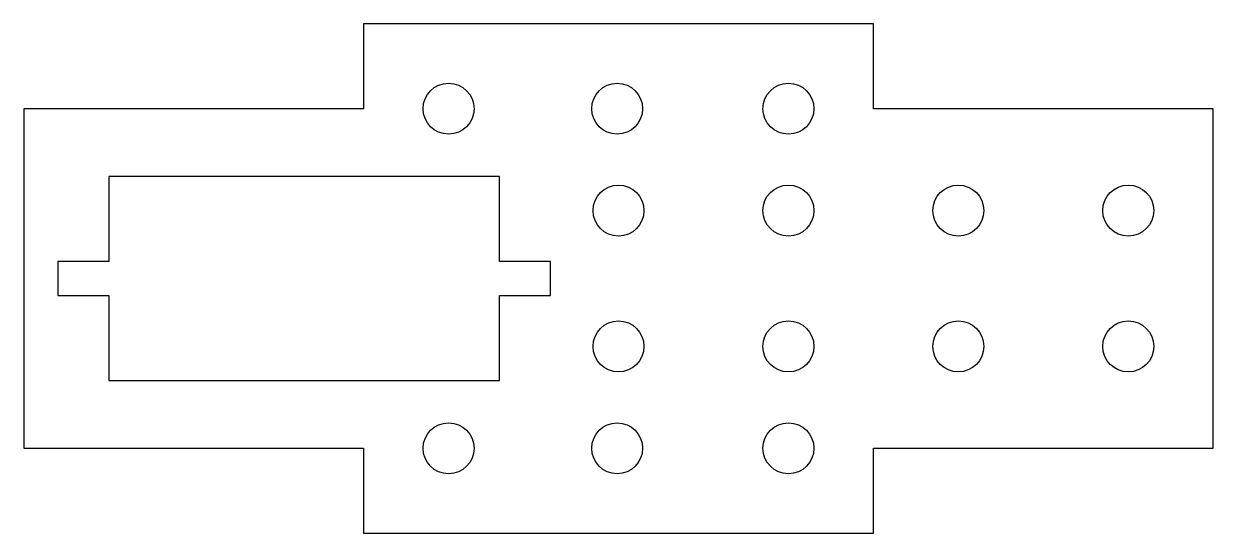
# Model space of a CAD drawing. Header units: millimetres. Extents: x 0 to 70, y -5 to 25.
import ezdxf

# ---------------------------------------------------------------- set-up
doc = ezdxf.new("R2010")
doc.units = ezdxf.units.MM

msp = doc.modelspace()

# ---------------------------------------------------------------- linework, layer by layer
at = {"color": 7, "linetype": 'Continuous', "lineweight": 25}
for p, q in [((20, 25), (20, 20)), ((50, 25), (20, 25)), ((50, 20), (50, 25)), ((20, 20), (0, 20)), ((0, 20), (0, 0)), ((70, 20), (50, 20)), ((70, 0), (70, 20)), ((28, 16), (5, 16)), ((5, 16), (5, 11)), ((28, 11), (28, 16)), ((5, 11), (2, 11)), ((2, 11), (2, 9)), ((31, 11), (28, 11)), ((31, 9), (31, 11)), ((2, 9), (5, 9)), ((5, 9), (5, 4)), ((28, 4), (28, 9)), ((28, 9), (31, 9)), ((5, 4), (28, 4)), ((0, 0), (20, 0)), ((20, 0), (20, -5)), ((50, 0), (70, 0)), ((50, -5), (50, 0)), ((20, -5), (50, -5))]:
    msp.add_line(p, q, dxfattribs=at)
for centre in [(25, 20), (34.921, 20), (45, 20), (35, 14), (45, 14), (55, 14), (65, 14), (35, 6), (45, 6), (55, 6), (65, 6), (25, 0), (34.921, 0), (45, 0)]:
    msp.add_circle(centre, 1.5, dxfattribs=at)

doc.saveas('drawing.dxf')
